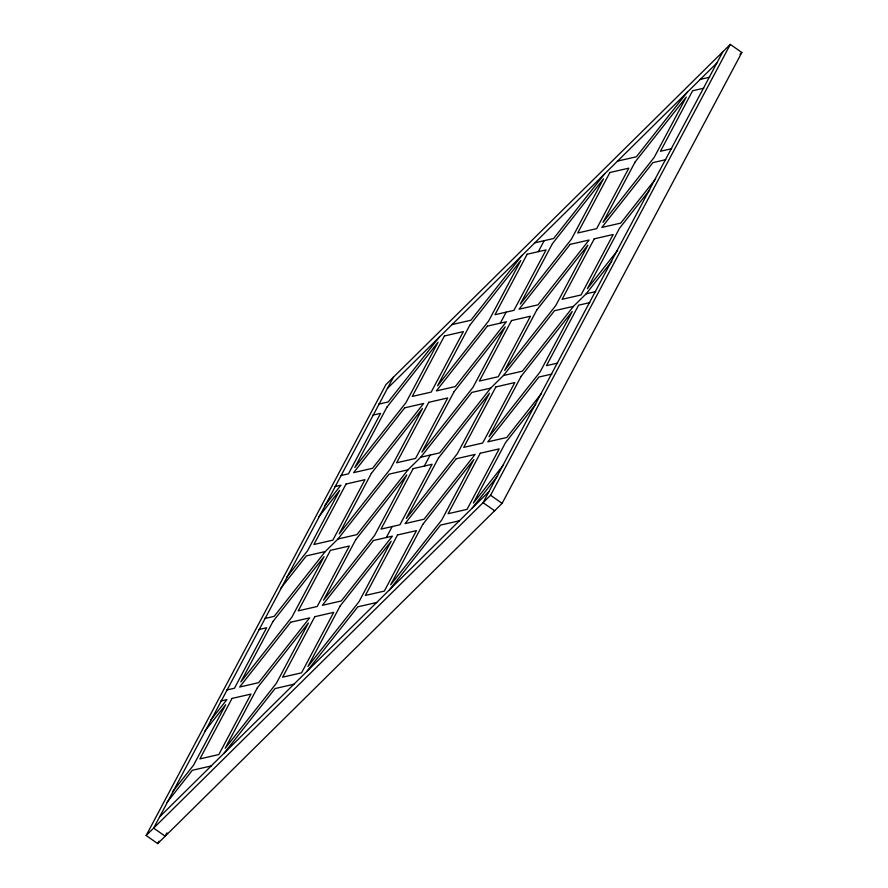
<?xml version="1.0" encoding="UTF-8"?>
<svg xmlns="http://www.w3.org/2000/svg" width="888" height="888" viewBox="0 0 888 888"><rect width="100%" height="100%" fill="white"/><g stroke="black" fill="none" stroke-linecap="round" stroke-linejoin="round"><path stroke-width="1.33" d="M146.154 835.508L385.892 384.626L730.302 44.4L741.846 52.492L502.109 503.374L157.698 843.6L146.154 835.508L490.565 495.282L730.302 44.4M393.373 377.234L153.635 828.104L165.19 836.207L166.977 832.844M157.698 843.6L158.996 841.158M386.347 537.529L392.185 526.54M424.342 466.067L430.192 455.067M500.344 323.132L506.182 312.143M538.339 251.67L544.189 240.67M722.81 51.793L483.072 502.675L494.627 510.767M439.26 337.151L388.178 401.964L378.71 404.129M324.642 505.838L340.892 485.214L334.876 486.591M521.989 255.422L470.918 320.235L451.981 324.575M318.792 516.827L339.693 490.309L307.537 550.782L286.646 577.3M604.728 173.693L553.646 238.506L534.72 242.846M280.797 588.289L306.338 555.888L325.263 551.548L337.995 538.972L389.066 474.159L407.992 469.819L420.723 457.242L471.806 392.429L490.731 388.089L503.463 375.513L554.534 310.7L573.459 306.36L586.191 293.784L611.732 261.383M325.263 551.548L274.181 616.361L264.724 618.525M687.456 91.963L636.385 156.776L617.449 161.117M210.645 720.224L226.895 699.611L220.879 700.987M407.992 469.819L356.921 534.632L337.995 538.972M204.795 731.224L225.696 704.706L193.54 765.179L172.649 791.696M490.731 388.089L439.649 452.902L420.723 457.242M655.577 178.921L620.745 223.11L601.82 227.45L652.902 162.637L665.811 159.674M166.8 802.685L192.341 770.285L211.266 765.944M649.727 189.91L619.547 228.216L587.39 288.678L617.582 250.383M573.459 306.36L522.388 371.173L503.463 375.513M223.998 753.368L275.069 688.555L293.995 684.215M306.726 671.639L357.809 606.826L376.734 602.486M541.58 393.317L506.748 437.507L487.823 441.847L538.905 377.034L551.814 374.07M389.466 589.91L440.537 525.097L459.462 520.757M535.73 404.306L505.55 442.601L473.393 503.074L503.585 464.779M472.194 508.18L497.735 475.768M387.412 388.433L716.86 63.004M739.982 54.346L741.846 52.492M159.596 816.905L489.033 491.475M700.188 79.387L709.656 77.223M703.807 88.212L692.618 90.776L660.472 151.249L671.65 148.685M586.191 293.784L595.659 291.608M589.81 302.608L578.621 305.172L546.475 365.645L557.653 363.081M372.871 415.129L380.608 413.353L348.462 473.826L340.715 475.602M258.874 629.525L266.611 627.749L234.465 688.222L226.718 689.998M490.565 495.282L502.109 503.374M232.057 698.423L199.911 758.896L218.837 754.545L250.982 694.083L232.057 698.423M272.982 621.456L240.826 681.929L291.908 617.116L324.065 556.643L272.982 621.456M346.054 484.027L313.897 544.499L332.834 540.159L364.979 479.687L346.054 484.027M386.979 407.059L354.823 467.532L405.905 402.719L438.05 342.246L386.979 407.059M257.353 687.789L225.197 748.262L276.279 683.449L308.425 622.976L257.353 687.789M330.425 550.36L298.268 610.833L317.194 606.493L349.35 546.02L330.425 550.36M371.339 473.393L339.194 533.866L390.276 469.053L422.422 408.58L371.339 473.393M444.422 335.964L412.265 396.437L431.191 392.096L463.347 331.624L444.422 335.964M314.796 616.694L282.639 677.167L301.565 672.827L333.721 612.354L314.796 616.694M355.711 539.726L323.565 600.199L374.636 535.386L406.793 474.914L355.711 539.726M428.793 402.297L396.636 462.77L415.562 458.43L447.719 397.957L428.793 402.297M469.708 325.341L437.562 385.803L488.633 320.99L520.79 260.528L469.708 325.341M340.082 606.06L307.925 666.533L359.007 601.72L391.164 541.247L340.082 606.06M413.153 468.631L381.008 529.104L399.933 524.764L432.079 464.291L413.153 468.631M454.079 391.664L421.922 452.136L473.004 387.323L505.161 326.851L454.079 391.664M527.15 254.234L495.005 314.707L513.93 310.367L546.076 249.894L527.15 254.234M397.524 534.965L365.379 595.437L384.304 591.097L416.45 530.624L397.524 534.965M438.45 457.997L406.293 518.47L457.376 453.657L489.532 393.184L438.45 457.997M511.521 320.568L479.365 381.041L498.301 376.701L530.447 316.228L511.521 320.568M552.447 243.612L520.29 304.073L571.373 239.261L603.518 178.799L552.447 243.612M422.821 524.331L390.665 584.804L441.747 519.991L473.892 459.518L422.821 524.331M495.893 386.902L463.736 447.374L482.661 443.034L514.818 382.562L495.893 386.902M536.818 309.945L504.662 370.407L555.744 305.594L587.889 245.132L536.818 309.945M609.89 172.505L577.733 232.978L596.658 228.638L628.815 168.165L609.89 172.505M480.264 453.235L448.107 513.708L467.033 509.368L499.189 448.895L480.264 453.235M521.178 376.268L489.033 436.741L540.104 371.928L572.26 311.455L521.178 376.268M594.261 238.839L562.104 299.312L581.03 294.971L613.186 234.499L594.261 238.839M635.175 161.882L603.03 222.344L654.101 157.531L686.258 97.07L635.175 161.882M404.695 407.825L353.624 472.638L372.549 468.298L423.632 403.485L404.695 407.825M487.434 326.096L436.352 390.909L455.278 386.569L506.36 321.756L487.434 326.096M570.163 244.367L519.091 309.179L538.017 304.839L589.099 240.026L570.163 244.367M290.709 622.222L239.627 687.035L258.552 682.694L309.635 617.882L290.709 622.222M373.437 540.492L322.355 605.305L341.281 600.965L392.363 536.152L373.437 540.492M456.177 458.763L405.095 523.576L424.02 519.236L475.102 454.423L456.177 458.763"/></g></svg>
